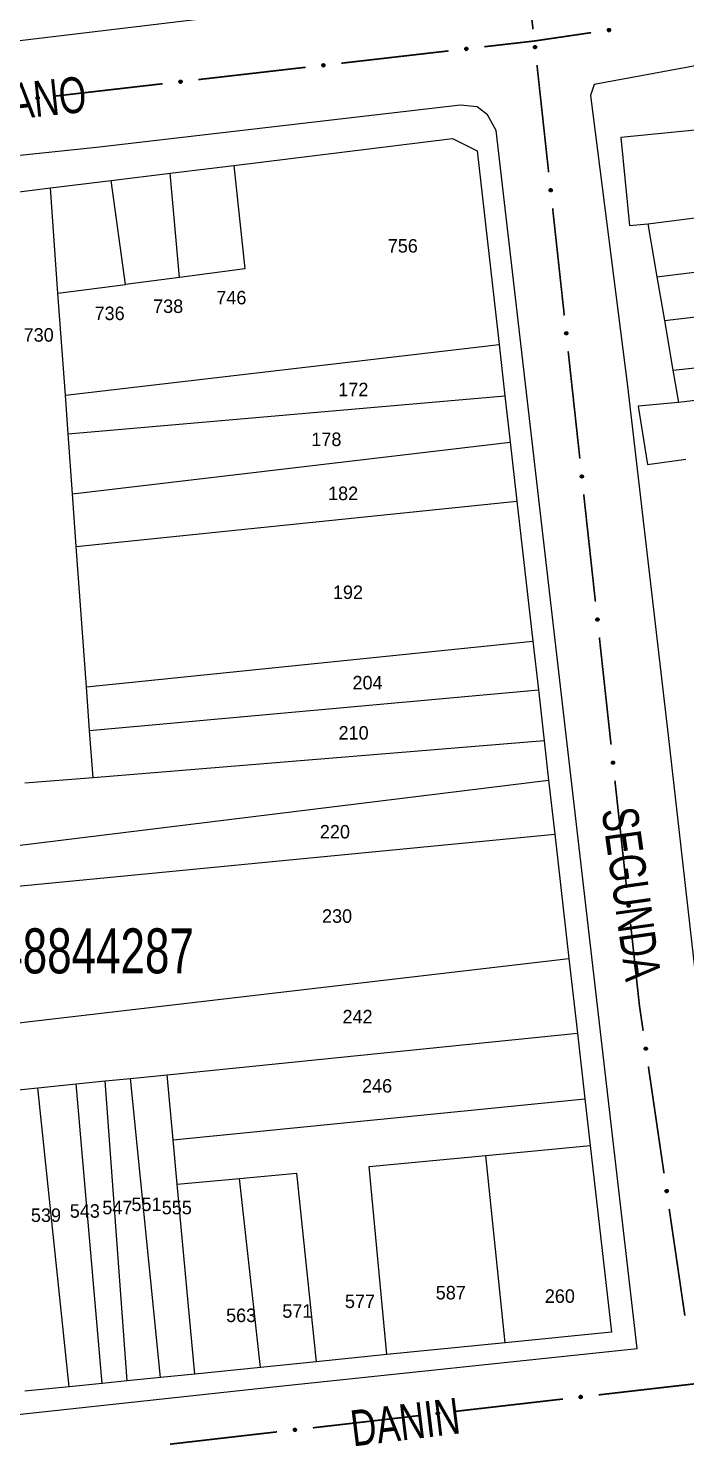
# Model space of a CAD drawing. Extents: x 203851 to 204958, y 4839055 to 4839989.
# Drawn here: x 204543.6 to 204616.7, y 4839664.6 to 4839821.8 of the extents above; entities that cross this region are included whole.
import ezdxf
from ezdxf.enums import TextEntityAlignment as Align

# ---------------------------------------------------------------- set-up
doc = ezdxf.new("R2010")
doc.units = 0
doc.header["$LTSCALE"] = 1.5
doc.header["$MEASUREMENT"] = 0
for name, color, linetype in [('CD_MALHA_LOTES', 7, 'CONTINUOUS'), ('CD_TXT_QUADRA', 2, 'CONTINUOUS'), ('RU-QUADRA', 210, 'CONTINUOUS'), ('SV-EIXO-RUA-PAV', 20, 'CONTINUOUS'), ('SV-RUA-PAVIM', 7, 'CONTINUOUS'), ('SV-TXT-RUA-PAV', 7, 'CONTINUOUS'), ('Th_NmrPort', 1, 'CONTINUOUS')]:
    doc.layers.add(name, color=color, linetype=linetype)
doc.styles.add('ARIAL', font='ARIAL.SHX')

msp = doc.modelspace()

# ---------------------------------------------------------------- linework, layer by layer
at = {"layer": 'CD_MALHA_LOTES', "linetype": 'Continuous', "flags": 128}
for points in [[(204621.18, 4839810.76), (204609.54, 4839809.62)], [(204566.49, 4839806.52), (204590.81, 4839809.52)], [(204590.81, 4839809.52), (204593.54, 4839808.14)], [(204593.54, 4839808.14), (204595.99, 4839786.62)], [(204609.54, 4839809.62), (204610.5, 4839799.83)], [(204552.83, 4839804.85), (204559.38, 4839805.65)], [(204559.38, 4839805.65), (204566.49, 4839806.52)], [(204560.45, 4839794.08), (204559.38, 4839805.65)], [(204566.49, 4839806.52), (204567.7, 4839795.04)], [(204538.15, 4839803.04), (204546.08, 4839804.02)], [(204546.08, 4839804.02), (204552.83, 4839804.85)], [(204546.92, 4839792.31), (204546.08, 4839804.02)], [(204554.42, 4839793.29), (204552.83, 4839804.85)], [(204612.53, 4839800.02), (204622.74, 4839801.32)], [(204610.5, 4839799.83), (204612.53, 4839800.02)], [(204612.53, 4839800.02), (204613.54, 4839794.12)], [(204613.54, 4839794.12), (204636.83, 4839797.04)], [(204560.45, 4839794.08), (204554.42, 4839793.29)], [(204567.7, 4839795.04), (204560.45, 4839794.08)], [(204613.54, 4839794.12), (204614.37, 4839789.27)], [(204546.92, 4839792.31), (204554.42, 4839793.29)], [(204547.74, 4839780.99), (204546.92, 4839792.31)], [(204614.37, 4839789.27), (204636.83, 4839791.93)], [(204614.37, 4839789.27), (204615.31, 4839783.75)], [(204547.74, 4839780.99), (204595.99, 4839786.62)], [(204595.99, 4839786.62), (204596.64, 4839780.9)], [(204615.31, 4839783.75), (204636.83, 4839786.03)], [(204615.31, 4839783.75), (204615.93, 4839780.17)], [(204636.83, 4839782.65), (204615.93, 4839780.17)], [(204548.05, 4839776.7), (204547.74, 4839780.99)], [(204548.05, 4839776.7), (204596.64, 4839780.9)], [(204596.64, 4839780.9), (204597.23, 4839775.77)], [(204615.93, 4839780.17), (204611.47, 4839779.77)], [(204611.47, 4839779.77), (204612.5, 4839773.28)], [(204548.53, 4839770.02), (204548.05, 4839776.7)], [(204548.53, 4839770.02), (204597.23, 4839775.77)], [(204597.23, 4839775.77), (204597.97, 4839769.21)], [(204612.5, 4839773.28), (204616.75, 4839773.88)], [(204548.96, 4839764.15), (204548.53, 4839770.02)], [(204548.96, 4839764.15), (204597.97, 4839769.21)], [(204597.97, 4839769.21), (204599.74, 4839753.66)], [(204550.09, 4839748.55), (204548.96, 4839764.15)], [(204550.09, 4839748.55), (204599.74, 4839753.66)], [(204599.74, 4839753.66), (204600.36, 4839748.24)], [(204550.44, 4839743.73), (204550.09, 4839748.55)], [(204550.44, 4839743.73), (204600.36, 4839748.24)], [(204600.36, 4839748.24), (204601.01, 4839742.57)], [(204550.82, 4839738.46), (204550.44, 4839743.73)], [(204601.01, 4839742.57), (204550.82, 4839738.46)], [(204601.01, 4839742.57), (204601.5, 4839738.21)], [(204530.62, 4839729.48), (204601.5, 4839738.21)], [(204550.82, 4839738.46), (204543.24, 4839737.85)], [(204601.5, 4839738.21), (204602.19, 4839732.2)], [(204531.68, 4839725.38), (204602.19, 4839732.2)], [(204602.19, 4839732.2), (204603.76, 4839718.39)], [(204535.53, 4839710.42), (204603.76, 4839718.39)], [(204603.76, 4839718.39), (204604.71, 4839710.08)], [(204559.06, 4839705.46), (204604.71, 4839710.08)], [(204604.71, 4839710.08), (204605.54, 4839702.76)], [(204544.66, 4839704.01), (204548.94, 4839704.44)], [(204548.94, 4839704.44), (204552.18, 4839704.77)], [(204551.82, 4839671.15), (204548.94, 4839704.44)], [(204552.18, 4839704.77), (204554.99, 4839705.05)], [(204554.63, 4839671.43), (204552.18, 4839704.77)], [(204554.99, 4839705.05), (204559.06, 4839705.46)], [(204558.33, 4839671.81), (204554.99, 4839705.05)], [(204559.72, 4839698.23), (204559.06, 4839705.46)], [(204540.32, 4839703.57), (204544.66, 4839704.01)], [(204548.16, 4839670.78), (204544.66, 4839704.01)], [(204559.72, 4839698.23), (204605.54, 4839702.76)], [(204605.54, 4839702.76), (204606.13, 4839697.57)], [(204560.18, 4839693.28), (204559.72, 4839698.23)], [(204594.5, 4839696.49), (204606.13, 4839697.57)], [(204606.13, 4839697.57), (204608.49, 4839676.85)], [(204581.55, 4839695.27), (204594.5, 4839696.49)], [(204583.49, 4839674.34), (204581.55, 4839695.27)], [(204596.67, 4839675.66), (204594.5, 4839696.49)], [(204560.18, 4839693.28), (204567.12, 4839693.92)], [(204567.12, 4839693.92), (204573.45, 4839694.52)], [(204569.44, 4839672.92), (204567.12, 4839693.92)], [(204573.45, 4839694.52), (204575.63, 4839673.55)], [(204562.13, 4839672.19), (204560.18, 4839693.28)], [(204608.49, 4839676.85), (204596.67, 4839675.66)], [(204596.67, 4839675.66), (204583.49, 4839674.34)], [(204575.63, 4839673.55), (204569.44, 4839672.92)], [(204583.49, 4839674.34), (204575.63, 4839673.55)], [(204554.63, 4839671.43), (204551.82, 4839671.15)], [(204558.33, 4839671.81), (204554.63, 4839671.43)], [(204562.13, 4839672.19), (204558.33, 4839671.81)], [(204569.44, 4839672.92), (204562.13, 4839672.19)], [(204548.16, 4839670.78), (204543.24, 4839670.29)], [(204551.82, 4839671.15), (204548.16, 4839670.78)]]:
    msp.add_lwpolyline(points, dxfattribs=at)
at = {"layer": 'RU-QUADRA', "linetype": 'Continuous', "flags": 128}
for points in [[(204621.18, 4839810.76), (204609.54, 4839809.62), (204610.5, 4839799.83), (204612.53, 4839800.02), (204613.54, 4839794.12), (204614.37, 4839789.27), (204615.31, 4839783.75), (204615.93, 4839780.17), (204611.47, 4839779.77), (204612.5, 4839773.28), (204616.75, 4839773.88)], [(204538.15, 4839803.04), (204546.08, 4839804.02), (204552.83, 4839804.85), (204559.38, 4839805.65), (204566.49, 4839806.52), (204590.81, 4839809.52), (204593.54, 4839808.14), (204595.99, 4839786.62), (204596.64, 4839780.9), (204597.23, 4839775.77), (204597.97, 4839769.21), (204599.74, 4839753.66), (204600.36, 4839748.24), (204601.01, 4839742.57), (204601.5, 4839738.21), (204602.19, 4839732.2), (204603.76, 4839718.39), (204604.71, 4839710.08), (204605.54, 4839702.76), (204606.13, 4839697.57), (204608.49, 4839676.85), (204596.67, 4839675.66), (204583.49, 4839674.34), (204575.63, 4839673.55), (204569.44, 4839672.92), (204562.13, 4839672.19), (204558.33, 4839671.81), (204554.63, 4839671.43), (204551.82, 4839671.15), (204548.16, 4839670.78), (204543.24, 4839670.29)]]:
    msp.add_lwpolyline(points, dxfattribs=at)
at = {"layer": 'SV-EIXO-RUA-PAV', "const_width": 0.18}
for points in [[(204598.35, 4839833.57), (204599.76, 4839821.65)], [(204599.91, 4839820.35), (204606.23, 4839821.28)], [(204578.44, 4839817.88), (204590.36, 4839819.25)], [(204594.33, 4839819.71), (204599.3, 4839820.28)], [(204599.3, 4839820.28), (204599.91, 4839820.35)], [(204600.2, 4839817.68), (204601.5, 4839805.75)], [(204562.54, 4839816.06), (204574.46, 4839817.43)], [(204546.64, 4839814.23), (204558.57, 4839815.6)], [(204601.94, 4839801.77), (204603.24, 4839789.84)], [(204603.67, 4839785.87), (204604.97, 4839773.94)], [(204605.4, 4839769.96), (204606.7, 4839758.03)], [(204607.14, 4839754.05), (204608.44, 4839742.13)], [(204608.87, 4839738.15), (204610.17, 4839726.22)], [(204610.61, 4839722.24), (204611.58, 4839713.3)], [(204611.58, 4839713.3), (204611.6, 4839713.13)], [(204611.6, 4839713.13), (204612.01, 4839710.33)], [(204612.59, 4839706.37), (204614.33, 4839694.5)], [(204614.91, 4839690.54), (204616.65, 4839678.67)], [(204607.06, 4839669.87), (204618.98, 4839671.24)], [(204591.16, 4839668.04), (204603.08, 4839669.41)], [(204575.27, 4839666.21), (204587.19, 4839667.58)], [(204559.37, 4839664.39), (204571.29, 4839665.76)]]:
    msp.add_lwpolyline(points, dxfattribs=at)
at = {"layer": 'SV-EIXO-RUA-PAV'}
for points in [[(204608.05, 4839821.66), (204608.08, 4839821.7), (204608.11, 4839821.73), (204608.14, 4839821.74), (204608.18, 4839821.75), (204608.21, 4839821.75), (204608.25, 4839821.75), (204608.29, 4839821.73), (204608.33, 4839821.7), (204608.35, 4839821.67), (204608.37, 4839821.63), (204608.38, 4839821.6), (204608.38, 4839821.57), (204608.37, 4839821.53), (204608.36, 4839821.49), (204608.33, 4839821.45), (204608.3, 4839821.42), (204608.26, 4839821.41), (204608.23, 4839821.4), (204608.19, 4839821.4), (204608.16, 4839821.4), (204608.12, 4839821.42), (204608.08, 4839821.45), (204608.05, 4839821.48), (204608.04, 4839821.51), (204608.03, 4839821.55), (204608.03, 4839821.58), (204608.03, 4839821.62), (204608.05, 4839821.66)], [(204592.19, 4839819.57), (204592.22, 4839819.61), (204592.25, 4839819.64), (204592.29, 4839819.65), (204592.32, 4839819.66), (204592.36, 4839819.66), (204592.39, 4839819.65), (204592.43, 4839819.64), (204592.47, 4839819.61), (204592.49, 4839819.57), (204592.51, 4839819.54), (204592.52, 4839819.5), (204592.52, 4839819.47), (204592.51, 4839819.43), (204592.49, 4839819.39), (204592.46, 4839819.36), (204592.43, 4839819.33), (204592.4, 4839819.32), (204592.36, 4839819.31), (204592.32, 4839819.31), (204592.29, 4839819.31), (204592.25, 4839819.33), (204592.21, 4839819.36), (204592.19, 4839819.4), (204592.17, 4839819.43), (204592.17, 4839819.46), (204592.17, 4839819.5), (204592.17, 4839819.54), (204592.19, 4839819.57)], [(204600.08, 4839819.82), (204600.12, 4839819.79), (204600.14, 4839819.76), (204600.16, 4839819.72), (204600.16, 4839819.69), (204600.16, 4839819.65), (204600.16, 4839819.62), (204600.14, 4839819.58), (204600.11, 4839819.54), (204600.07, 4839819.51), (204600.04, 4839819.5), (204600.01, 4839819.49), (204599.97, 4839819.49), (204599.94, 4839819.5), (204599.9, 4839819.52), (204599.86, 4839819.55), (204599.83, 4839819.58), (204599.82, 4839819.61), (204599.81, 4839819.65), (204599.81, 4839819.69), (204599.82, 4839819.72), (204599.84, 4839819.76), (204599.87, 4839819.8), (204599.9, 4839819.82), (204599.93, 4839819.84), (204599.97, 4839819.84), (204600, 4839819.84), (204600.04, 4839819.84), (204600.08, 4839819.82)], [(204576.29, 4839817.75), (204576.32, 4839817.79), (204576.36, 4839817.81), (204576.39, 4839817.83), (204576.43, 4839817.83), (204576.46, 4839817.84), (204576.5, 4839817.83), (204576.53, 4839817.81), (204576.57, 4839817.78), (204576.6, 4839817.75), (204576.62, 4839817.71), (204576.62, 4839817.68), (204576.62, 4839817.64), (204576.62, 4839817.61), (204576.6, 4839817.57), (204576.57, 4839817.53), (204576.53, 4839817.5), (204576.5, 4839817.49), (204576.47, 4839817.48), (204576.43, 4839817.48), (204576.39, 4839817.49), (204576.36, 4839817.51), (204576.32, 4839817.54), (204576.29, 4839817.57), (204576.28, 4839817.6), (204576.27, 4839817.64), (204576.27, 4839817.67), (204576.27, 4839817.71), (204576.29, 4839817.75)], [(204560.4, 4839815.92), (204560.43, 4839815.96), (204560.46, 4839815.99), (204560.5, 4839816), (204560.53, 4839816.01), (204560.57, 4839816.01), (204560.6, 4839816), (204560.64, 4839815.99), (204560.68, 4839815.96), (204560.7, 4839815.92), (204560.72, 4839815.89), (204560.73, 4839815.85), (204560.73, 4839815.82), (204560.72, 4839815.78), (204560.7, 4839815.74), (204560.67, 4839815.7), (204560.64, 4839815.68), (204560.61, 4839815.66), (204560.57, 4839815.66), (204560.53, 4839815.66), (204560.5, 4839815.66), (204560.46, 4839815.68), (204560.42, 4839815.71), (204560.4, 4839815.74), (204560.38, 4839815.78), (204560.38, 4839815.81), (204560.37, 4839815.85), (204560.38, 4839815.88), (204560.4, 4839815.92)], [(204544.5, 4839814.1), (204544.53, 4839814.14), (204544.57, 4839814.16), (204544.6, 4839814.18), (204544.63, 4839814.18), (204544.67, 4839814.18), (204544.71, 4839814.18), (204544.74, 4839814.16), (204544.78, 4839814.13), (204544.81, 4839814.1), (204544.82, 4839814.06), (204544.83, 4839814.03), (204544.83, 4839813.99), (204544.82, 4839813.96), (204544.81, 4839813.92), (204544.78, 4839813.88), (204544.74, 4839813.85), (204544.71, 4839813.84), (204544.67, 4839813.83), (204544.64, 4839813.83), (204544.6, 4839813.84), (204544.56, 4839813.86), (204544.53, 4839813.89), (204544.5, 4839813.92), (204544.49, 4839813.95), (204544.48, 4839813.99), (204544.48, 4839814.02), (204544.48, 4839814.06), (204544.5, 4839814.1)], [(204601.81, 4839803.91), (204601.85, 4839803.88), (204601.88, 4839803.85), (204601.89, 4839803.82), (204601.9, 4839803.78), (204601.9, 4839803.75), (204601.89, 4839803.71), (204601.88, 4839803.67), (204601.85, 4839803.63), (204601.81, 4839803.61), (204601.78, 4839803.59), (204601.74, 4839803.59), (204601.71, 4839803.59), (204601.67, 4839803.59), (204601.63, 4839803.61), (204601.59, 4839803.64), (204601.57, 4839803.68), (204601.55, 4839803.71), (204601.55, 4839803.74), (204601.55, 4839803.78), (204601.55, 4839803.82), (204601.57, 4839803.85), (204601.6, 4839803.89), (204601.63, 4839803.92), (204601.67, 4839803.93), (204601.7, 4839803.94), (204601.74, 4839803.94), (204601.77, 4839803.93), (204601.81, 4839803.91)], [(204603.55, 4839788.01), (204603.59, 4839787.98), (204603.61, 4839787.95), (204603.63, 4839787.91), (204603.63, 4839787.88), (204603.63, 4839787.84), (204603.63, 4839787.81), (204603.61, 4839787.77), (204603.58, 4839787.73), (204603.54, 4839787.7), (204603.51, 4839787.69), (204603.47, 4839787.68), (204603.44, 4839787.68), (204603.4, 4839787.69), (204603.37, 4839787.71), (204603.33, 4839787.74), (204603.3, 4839787.77), (204603.29, 4839787.8), (204603.28, 4839787.84), (204603.28, 4839787.87), (204603.29, 4839787.91), (204603.3, 4839787.95), (204603.34, 4839787.99), (204603.37, 4839788.01), (204603.4, 4839788.03), (204603.44, 4839788.03), (204603.47, 4839788.03), (204603.51, 4839788.03), (204603.55, 4839788.01)], [(204605.28, 4839772.1), (204605.32, 4839772.07), (204605.35, 4839772.04), (204605.36, 4839772), (204605.37, 4839771.97), (204605.37, 4839771.94), (204605.36, 4839771.9), (204605.34, 4839771.86), (204605.31, 4839771.82), (204605.28, 4839771.8), (204605.24, 4839771.78), (204605.21, 4839771.77), (204605.17, 4839771.77), (204605.14, 4839771.78), (204605.1, 4839771.8), (204605.06, 4839771.83), (204605.03, 4839771.86), (204605.02, 4839771.9), (204605.01, 4839771.93), (204605.01, 4839771.97), (204605.02, 4839772), (204605.04, 4839772.04), (204605.07, 4839772.08), (204605.1, 4839772.11), (204605.14, 4839772.12), (204605.17, 4839772.13), (204605.21, 4839772.13), (204605.24, 4839772.12), (204605.28, 4839772.1)], [(204607.02, 4839756.2), (204607.05, 4839756.17), (204607.08, 4839756.13), (204607.1, 4839756.1), (204607.1, 4839756.07), (204607.1, 4839756.03), (204607.09, 4839755.99), (204607.08, 4839755.96), (204607.05, 4839755.92), (204607.01, 4839755.89), (204606.98, 4839755.88), (204606.94, 4839755.87), (204606.91, 4839755.87), (204606.87, 4839755.88), (204606.83, 4839755.89), (204606.8, 4839755.92), (204606.77, 4839755.96), (204606.76, 4839755.99), (204606.75, 4839756.03), (204606.75, 4839756.06), (204606.76, 4839756.1), (204606.77, 4839756.14), (204606.8, 4839756.17), (204606.84, 4839756.2), (204606.87, 4839756.21), (204606.91, 4839756.22), (204606.94, 4839756.22), (204606.98, 4839756.22), (204607.02, 4839756.2)], [(204608.75, 4839740.29), (204608.79, 4839740.26), (204608.81, 4839740.23), (204608.83, 4839740.19), (204608.83, 4839740.16), (204608.84, 4839740.12), (204608.83, 4839740.09), (204608.81, 4839740.05), (204608.78, 4839740.01), (204608.75, 4839739.99), (204608.71, 4839739.97), (204608.68, 4839739.96), (204608.64, 4839739.96), (204608.61, 4839739.97), (204608.57, 4839739.99), (204608.53, 4839740.02), (204608.5, 4839740.05), (204608.49, 4839740.09), (204608.48, 4839740.12), (204608.48, 4839740.16), (204608.49, 4839740.19), (204608.51, 4839740.23), (204608.54, 4839740.27), (204608.57, 4839740.3), (204608.6, 4839740.31), (204608.64, 4839740.31), (204608.67, 4839740.32), (204608.71, 4839740.31), (204608.75, 4839740.29)], [(204610.48, 4839724.39), (204610.52, 4839724.36), (204610.55, 4839724.32), (204610.56, 4839724.29), (204610.57, 4839724.25), (204610.57, 4839724.22), (204610.56, 4839724.18), (204610.55, 4839724.14), (204610.52, 4839724.11), (204610.48, 4839724.08), (204610.45, 4839724.06), (204610.41, 4839724.06), (204610.38, 4839724.06), (204610.34, 4839724.07), (204610.3, 4839724.08), (204610.26, 4839724.11), (204610.24, 4839724.15), (204610.22, 4839724.18), (204610.22, 4839724.22), (204610.22, 4839724.25), (204610.22, 4839724.29), (204610.24, 4839724.33), (204610.27, 4839724.36), (204610.3, 4839724.39), (204610.34, 4839724.4), (204610.37, 4839724.41), (204610.41, 4839724.41), (204610.45, 4839724.4), (204610.48, 4839724.39)], [(204612.39, 4839708.51), (204612.43, 4839708.48), (204612.46, 4839708.44), (204612.47, 4839708.41), (204612.48, 4839708.38), (204612.48, 4839708.34), (204612.48, 4839708.31), (204612.46, 4839708.27), (204612.43, 4839708.23), (204612.4, 4839708.2), (204612.36, 4839708.18), (204612.33, 4839708.18), (204612.3, 4839708.17), (204612.26, 4839708.18), (204612.22, 4839708.2), (204612.18, 4839708.23), (204612.15, 4839708.26), (204612.14, 4839708.29), (204612.13, 4839708.33), (204612.13, 4839708.36), (204612.13, 4839708.4), (204612.15, 4839708.44), (204612.18, 4839708.48), (204612.21, 4839708.5), (204612.24, 4839708.52), (204612.28, 4839708.53), (204612.31, 4839708.53), (204612.35, 4839708.52), (204612.39, 4839708.51)], [(204614.71, 4839692.68), (204614.75, 4839692.65), (204614.78, 4839692.61), (204614.79, 4839692.58), (204614.8, 4839692.55), (204614.8, 4839692.51), (204614.8, 4839692.48), (204614.78, 4839692.44), (204614.75, 4839692.4), (204614.72, 4839692.37), (204614.69, 4839692.35), (204614.65, 4839692.34), (204614.62, 4839692.34), (204614.58, 4839692.35), (204614.54, 4839692.37), (204614.5, 4839692.4), (204614.47, 4839692.43), (204614.46, 4839692.46), (204614.45, 4839692.5), (204614.45, 4839692.53), (204614.46, 4839692.57), (204614.47, 4839692.61), (204614.5, 4839692.64), (204614.53, 4839692.67), (204614.57, 4839692.69), (204614.6, 4839692.69), (204614.64, 4839692.7), (204614.67, 4839692.69), (204614.71, 4839692.68)], [(204604.92, 4839669.73), (204604.95, 4839669.77), (204604.98, 4839669.8), (204605.01, 4839669.81), (204605.05, 4839669.82), (204605.08, 4839669.82), (204605.12, 4839669.81), (204605.16, 4839669.8), (204605.2, 4839669.77), (204605.22, 4839669.73), (204605.24, 4839669.7), (204605.24, 4839669.66), (204605.24, 4839669.63), (204605.24, 4839669.59), (204605.22, 4839669.55), (204605.19, 4839669.51), (204605.16, 4839669.49), (204605.12, 4839669.47), (204605.09, 4839669.47), (204605.05, 4839669.47), (204605.02, 4839669.47), (204604.98, 4839669.49), (204604.94, 4839669.52), (204604.91, 4839669.55), (204604.9, 4839669.59), (204604.89, 4839669.62), (204604.89, 4839669.66), (204604.9, 4839669.69), (204604.92, 4839669.73)], [(204589.02, 4839667.91), (204589.05, 4839667.94), (204589.08, 4839667.97), (204589.12, 4839667.99), (204589.15, 4839667.99), (204589.19, 4839667.99), (204589.22, 4839667.99), (204589.26, 4839667.97), (204589.3, 4839667.94), (204589.33, 4839667.9), (204589.34, 4839667.87), (204589.35, 4839667.84), (204589.35, 4839667.8), (204589.34, 4839667.76), (204589.32, 4839667.73), (204589.29, 4839667.69), (204589.26, 4839667.66), (204589.23, 4839667.65), (204589.19, 4839667.64), (204589.16, 4839667.64), (204589.12, 4839667.65), (204589.08, 4839667.66), (204589.04, 4839667.69), (204589.02, 4839667.73), (204589, 4839667.76), (204589, 4839667.8), (204589, 4839667.83), (204589, 4839667.87), (204589.02, 4839667.91)], [(204573.12, 4839666.08), (204573.15, 4839666.12), (204573.19, 4839666.14), (204573.22, 4839666.16), (204573.26, 4839666.16), (204573.29, 4839666.17), (204573.33, 4839666.16), (204573.37, 4839666.14), (204573.4, 4839666.11), (204573.43, 4839666.08), (204573.45, 4839666.04), (204573.45, 4839666.01), (204573.45, 4839665.97), (204573.45, 4839665.94), (204573.43, 4839665.9), (204573.4, 4839665.86), (204573.37, 4839665.83), (204573.33, 4839665.82), (204573.3, 4839665.81), (204573.26, 4839665.81), (204573.23, 4839665.82), (204573.19, 4839665.84), (204573.15, 4839665.87), (204573.12, 4839665.9), (204573.11, 4839665.93), (204573.1, 4839665.97), (204573.1, 4839666), (204573.11, 4839666.04), (204573.12, 4839666.08)]]:
    msp.add_lwpolyline(points, close=True, dxfattribs=at)
for points in [[(204608.03, 4839821.62), (204608.33, 4839821.7)], [(204608.03, 4839821.6), (204608.33, 4839821.68)], [(204608.03, 4839821.58), (204608.35, 4839821.67)], [(204608.03, 4839821.57), (204608.36, 4839821.65)], [(204608.03, 4839821.55), (204608.37, 4839821.63)], [(204608.03, 4839821.53), (204608.37, 4839821.61)], [(204608.04, 4839821.64), (204608.3, 4839821.71)], [(204608.04, 4839821.51), (204608.38, 4839821.6)], [(204608.05, 4839821.66), (204608.29, 4839821.73)], [(204608.05, 4839821.5), (204608.38, 4839821.58)], [(204608.05, 4839821.48), (204608.38, 4839821.57)], [(204608.06, 4839821.68), (204608.26, 4839821.74)], [(204608.07, 4839821.46), (204608.37, 4839821.55)], [(204608.08, 4839821.7), (204608.25, 4839821.75)], [(204608.08, 4839821.45), (204608.37, 4839821.53)], [(204608.09, 4839821.72), (204608.22, 4839821.75)], [(204608.1, 4839821.44), (204608.36, 4839821.51)], [(204608.11, 4839821.73), (204608.21, 4839821.75)], [(204608.12, 4839821.42), (204608.36, 4839821.49)], [(204608.14, 4839821.41), (204608.33, 4839821.47)], [(204608.16, 4839821.4), (204608.33, 4839821.45)], [(204608.18, 4839821.4), (204608.31, 4839821.43)], [(204608.19, 4839821.4), (204608.3, 4839821.42)], [(204592.17, 4839819.54), (204592.47, 4839819.61)], [(204592.17, 4839819.52), (204592.48, 4839819.59)], [(204592.17, 4839819.5), (204592.49, 4839819.57)], [(204592.17, 4839819.48), (204592.5, 4839819.56)], [(204592.17, 4839819.46), (204592.51, 4839819.54)], [(204592.17, 4839819.45), (204592.51, 4839819.52)], [(204592.17, 4839819.43), (204592.52, 4839819.5)], [(204592.18, 4839819.55), (204592.45, 4839819.62)], [(204592.18, 4839819.41), (204592.52, 4839819.49)], [(204592.19, 4839819.57), (204592.43, 4839819.64)], [(204592.19, 4839819.4), (204592.52, 4839819.47)], [(204592.2, 4839819.38), (204592.51, 4839819.45)], [(204592.21, 4839819.59), (204592.4, 4839819.64)], [(204592.21, 4839819.36), (204592.51, 4839819.43)], [(204592.22, 4839819.61), (204592.39, 4839819.65)], [(204592.24, 4839819.63), (204592.37, 4839819.66)], [(204592.24, 4839819.35), (204592.5, 4839819.41)], [(204592.25, 4839819.64), (204592.36, 4839819.66)], [(204592.25, 4839819.33), (204592.49, 4839819.39)], [(204592.28, 4839819.33), (204592.47, 4839819.37)], [(204592.29, 4839819.31), (204592.46, 4839819.36)], [(204592.31, 4839819.31), (204592.44, 4839819.34)], [(204592.32, 4839819.31), (204592.43, 4839819.33)], [(204599.81, 4839819.69), (204599.83, 4839819.58)], [(204599.82, 4839819.72), (204599.86, 4839819.55)], [(204599.82, 4839819.7), (204599.84, 4839819.57)], [(204599.83, 4839819.74), (204599.88, 4839819.54)], [(204599.84, 4839819.76), (204599.9, 4839819.52)], [(204599.85, 4839819.77), (204599.92, 4839819.51)], [(204599.87, 4839819.8), (204599.94, 4839819.5)], [(204599.88, 4839819.81), (204599.95, 4839819.5)], [(204599.9, 4839819.82), (204599.97, 4839819.49)], [(204599.92, 4839819.83), (204599.99, 4839819.49)], [(204599.93, 4839819.84), (204600.01, 4839819.49)], [(204599.95, 4839819.84), (204600.02, 4839819.5)], [(204599.97, 4839819.84), (204600.04, 4839819.5)], [(204599.99, 4839819.84), (204600.06, 4839819.51)], [(204600, 4839819.84), (204600.07, 4839819.51)], [(204600.02, 4839819.84), (204600.09, 4839819.53)], [(204600.04, 4839819.84), (204600.11, 4839819.54)], [(204600.06, 4839819.83), (204600.12, 4839819.56)], [(204600.08, 4839819.82), (204600.14, 4839819.58)], [(204600.1, 4839819.8), (204600.15, 4839819.61)], [(204600.12, 4839819.79), (204600.16, 4839819.62)], [(204600.13, 4839819.77), (204600.16, 4839819.64)], [(204600.14, 4839819.76), (204600.16, 4839819.65)], [(204576.27, 4839817.71), (204576.57, 4839817.78)], [(204576.27, 4839817.67), (204576.6, 4839817.75)], [(204576.27, 4839817.66), (204576.6, 4839817.73)], [(204576.27, 4839817.64), (204576.62, 4839817.71)], [(204576.28, 4839817.69), (204576.58, 4839817.76)], [(204576.28, 4839817.62), (204576.62, 4839817.69)], [(204576.28, 4839817.6), (204576.62, 4839817.68)], [(204576.29, 4839817.75), (204576.53, 4839817.81)], [(204576.29, 4839817.73), (204576.55, 4839817.8)], [(204576.29, 4839817.59), (204576.62, 4839817.66)], [(204576.29, 4839817.57), (204576.62, 4839817.64)], [(204576.31, 4839817.77), (204576.51, 4839817.82)], [(204576.31, 4839817.55), (204576.61, 4839817.62)], [(204576.32, 4839817.79), (204576.5, 4839817.83)], [(204576.32, 4839817.54), (204576.62, 4839817.61)], [(204576.34, 4839817.8), (204576.47, 4839817.83)], [(204576.34, 4839817.52), (204576.6, 4839817.59)], [(204576.36, 4839817.81), (204576.46, 4839817.84)], [(204560.43, 4839815.96), (204560.6, 4839816)], [(204560.45, 4839815.98), (204560.57, 4839816)], [(204560.46, 4839815.99), (204560.57, 4839816.01)], [(204576.36, 4839817.51), (204576.6, 4839817.57)], [(204576.38, 4839817.5), (204576.58, 4839817.55)], [(204576.39, 4839817.49), (204576.57, 4839817.53)], [(204576.42, 4839817.49), (204576.54, 4839817.52)], [(204576.43, 4839817.48), (204576.53, 4839817.5)], [(204560.37, 4839815.85), (204560.7, 4839815.92)], [(204560.38, 4839815.88), (204560.68, 4839815.96)], [(204560.38, 4839815.87), (204560.69, 4839815.94)], [(204560.38, 4839815.83), (204560.71, 4839815.91)], [(204560.38, 4839815.81), (204560.72, 4839815.89)], [(204560.38, 4839815.8), (204560.72, 4839815.87)], [(204560.38, 4839815.78), (204560.73, 4839815.85)], [(204560.39, 4839815.9), (204560.66, 4839815.97)], [(204560.39, 4839815.76), (204560.72, 4839815.83)], [(204560.4, 4839815.92), (204560.64, 4839815.99)], [(204560.4, 4839815.74), (204560.73, 4839815.82)], [(204560.41, 4839815.73), (204560.72, 4839815.8)], [(204560.42, 4839815.94), (204560.61, 4839815.99)], [(204560.42, 4839815.71), (204560.72, 4839815.78)], [(204560.44, 4839815.7), (204560.71, 4839815.76)], [(204560.46, 4839815.68), (204560.7, 4839815.74)], [(204560.48, 4839815.68), (204560.68, 4839815.72)], [(204560.5, 4839815.66), (204560.67, 4839815.7)], [(204560.52, 4839815.66), (204560.65, 4839815.69)], [(204560.53, 4839815.66), (204560.64, 4839815.68)], [(204544.48, 4839814.06), (204544.78, 4839814.13)], [(204544.48, 4839814.02), (204544.81, 4839814.1)], [(204544.48, 4839814.01), (204544.81, 4839814.08)], [(204544.48, 4839813.99), (204544.82, 4839814.06)], [(204544.49, 4839814.08), (204544.76, 4839814.14)], [(204544.49, 4839814.04), (204544.79, 4839814.11)], [(204544.49, 4839813.97), (204544.83, 4839814.04)], [(204544.49, 4839813.95), (204544.83, 4839814.03)], [(204544.5, 4839814.1), (204544.74, 4839814.16)], [(204544.5, 4839813.94), (204544.83, 4839814.01)], [(204544.5, 4839813.92), (204544.83, 4839813.99)], [(204544.52, 4839814.12), (204544.72, 4839814.17)], [(204544.52, 4839813.9), (204544.82, 4839813.97)], [(204544.53, 4839814.14), (204544.71, 4839814.18)], [(204544.53, 4839813.89), (204544.82, 4839813.96)], [(204544.55, 4839814.15), (204544.68, 4839814.18)], [(204544.55, 4839813.87), (204544.81, 4839813.94)], [(204544.56, 4839813.86), (204544.81, 4839813.92)], [(204544.57, 4839814.16), (204544.67, 4839814.18)], [(204544.59, 4839813.85), (204544.78, 4839813.9)], [(204544.6, 4839813.84), (204544.78, 4839813.88)], [(204544.62, 4839813.84), (204544.75, 4839813.86)], [(204544.64, 4839813.83), (204544.74, 4839813.85)], [(204601.55, 4839803.82), (204601.59, 4839803.64)], [(204601.55, 4839803.79), (204601.58, 4839803.67)], [(204601.55, 4839803.78), (204601.57, 4839803.68)], [(204601.56, 4839803.83), (204601.61, 4839803.63)], [(204601.57, 4839803.85), (204601.63, 4839803.61)], [(204601.59, 4839803.87), (204601.65, 4839803.61)], [(204601.6, 4839803.89), (204601.67, 4839803.59)], [(204601.62, 4839803.9), (204601.69, 4839803.59)], [(204601.63, 4839803.92), (204601.71, 4839803.59)], [(204601.65, 4839803.92), (204601.72, 4839803.59)], [(204601.67, 4839803.93), (204601.74, 4839803.59)], [(204601.69, 4839803.93), (204601.76, 4839803.59)], [(204601.7, 4839803.94), (204601.78, 4839803.59)], [(204601.72, 4839803.93), (204601.79, 4839803.61)], [(204601.74, 4839803.94), (204601.81, 4839803.61)], [(204601.76, 4839803.93), (204601.83, 4839803.63)], [(204601.77, 4839803.93), (204601.85, 4839803.63)], [(204601.79, 4839803.92), (204601.86, 4839803.66)], [(204601.81, 4839803.91), (204601.88, 4839803.67)], [(204601.83, 4839803.9), (204601.88, 4839803.7)], [(204601.85, 4839803.88), (204601.89, 4839803.71)], [(204601.87, 4839803.87), (204601.89, 4839803.74)], [(204601.88, 4839803.85), (204601.9, 4839803.75)], [(204603.28, 4839787.89), (204603.31, 4839787.76)], [(204603.28, 4839787.87), (204603.3, 4839787.77)], [(204603.29, 4839787.91), (204603.33, 4839787.74)], [(204603.3, 4839787.95), (204603.37, 4839787.71)], [(204603.3, 4839787.92), (204603.34, 4839787.73)], [(204603.32, 4839787.96), (204603.38, 4839787.7)], [(204603.34, 4839787.99), (204603.4, 4839787.69)], [(204603.35, 4839788), (204603.42, 4839787.69)], [(204603.37, 4839788.01), (204603.44, 4839787.68)], [(204603.38, 4839788.02), (204603.46, 4839787.68)], [(204603.4, 4839788.03), (204603.47, 4839787.68)], [(204603.42, 4839788.03), (204603.49, 4839787.69)], [(204603.44, 4839788.03), (204603.51, 4839787.69)], [(204603.46, 4839788.03), (204603.53, 4839787.7)], [(204603.47, 4839788.03), (204603.54, 4839787.7)], [(204603.49, 4839788.03), (204603.56, 4839787.72)], [(204603.51, 4839788.03), (204603.58, 4839787.73)], [(204603.53, 4839788.02), (204603.59, 4839787.75)], [(204603.55, 4839788.01), (204603.61, 4839787.77)], [(204603.57, 4839787.99), (204603.62, 4839787.79)], [(204603.59, 4839787.98), (204603.63, 4839787.81)], [(204603.6, 4839787.96), (204603.63, 4839787.83)], [(204603.61, 4839787.95), (204603.63, 4839787.84)], [(204605.02, 4839772), (204605.06, 4839771.83)], [(204605.02, 4839771.98), (204605.05, 4839771.85)], [(204605.03, 4839772.02), (204605.08, 4839771.82)], [(204605.04, 4839772.04), (204605.1, 4839771.8)], [(204605.06, 4839772.06), (204605.12, 4839771.79)], [(204605.07, 4839772.08), (204605.14, 4839771.78)], [(204605.09, 4839772.09), (204605.15, 4839771.78)], [(204605.1, 4839772.11), (204605.17, 4839771.77)], [(204605.12, 4839772.11), (204605.19, 4839771.78)], [(204605.14, 4839772.12), (204605.21, 4839771.77)], [(204605.15, 4839772.12), (204605.22, 4839771.78)], [(204605.17, 4839772.13), (204605.24, 4839771.78)], [(204605.19, 4839772.12), (204605.26, 4839771.79)], [(204605.21, 4839772.13), (204605.28, 4839771.8)], [(204605.22, 4839772.12), (204605.3, 4839771.81)], [(204605.24, 4839772.12), (204605.31, 4839771.82)], [(204605.26, 4839772.11), (204605.33, 4839771.85)], [(204605.28, 4839772.1), (204605.34, 4839771.86)], [(204605.3, 4839772.09), (204605.35, 4839771.89)], [(204605.32, 4839772.07), (204605.36, 4839771.9)], [(204605.34, 4839772.05), (204605.36, 4839771.93)], [(204605.35, 4839772.04), (204605.37, 4839771.94)], [(204605.01, 4839771.97), (204605.03, 4839771.86)], [(204606.75, 4839756.08), (204606.78, 4839755.95)], [(204606.75, 4839756.06), (204606.77, 4839755.96)], [(204606.76, 4839756.1), (204606.8, 4839755.92)], [(204606.77, 4839756.14), (204606.83, 4839755.89)], [(204606.77, 4839756.11), (204606.81, 4839755.92)], [(204606.79, 4839756.15), (204606.85, 4839755.89)], [(204606.8, 4839756.17), (204606.87, 4839755.88)], [(204606.82, 4839756.19), (204606.89, 4839755.88)], [(204606.84, 4839756.2), (204606.91, 4839755.87)], [(204606.85, 4839756.2), (204606.93, 4839755.87)], [(204606.87, 4839756.21), (204606.94, 4839755.87)], [(204606.89, 4839756.21), (204606.96, 4839755.87)], [(204606.91, 4839756.22), (204606.98, 4839755.88)], [(204606.92, 4839756.22), (204607, 4839755.89)], [(204606.94, 4839756.22), (204607.01, 4839755.89)], [(204606.96, 4839756.21), (204607.03, 4839755.91)], [(204606.98, 4839756.22), (204607.05, 4839755.92)], [(204606.99, 4839756.21), (204607.06, 4839755.94)], [(204607.02, 4839756.2), (204607.08, 4839755.96)], [(204607.04, 4839756.18), (204607.08, 4839755.98)], [(204607.05, 4839756.17), (204607.09, 4839755.99)], [(204607.07, 4839756.15), (204607.1, 4839756.02)], [(204607.08, 4839756.13), (204607.1, 4839756.03)], [(204608.48, 4839740.16), (204608.5, 4839740.05)], [(204608.49, 4839740.19), (204608.53, 4839740.02)], [(204608.49, 4839740.17), (204608.52, 4839740.04)], [(204608.5, 4839740.21), (204608.55, 4839740.01)], [(204608.51, 4839740.23), (204608.57, 4839739.99)], [(204608.52, 4839740.25), (204608.59, 4839739.98)], [(204608.54, 4839740.27), (204608.61, 4839739.97)], [(204608.55, 4839740.28), (204608.62, 4839739.97)], [(204608.57, 4839740.3), (204608.64, 4839739.96)], [(204608.59, 4839740.3), (204608.66, 4839739.97)], [(204608.6, 4839740.31), (204608.68, 4839739.96)], [(204608.62, 4839740.31), (204608.69, 4839739.97)], [(204608.64, 4839740.31), (204608.71, 4839739.97)], [(204608.66, 4839740.31), (204608.73, 4839739.98)], [(204608.67, 4839740.32), (204608.75, 4839739.99)], [(204608.69, 4839740.31), (204608.76, 4839740)], [(204608.71, 4839740.31), (204608.78, 4839740.01)], [(204608.73, 4839740.3), (204608.79, 4839740.03)], [(204608.75, 4839740.29), (204608.81, 4839740.05)], [(204608.77, 4839740.27), (204608.82, 4839740.08)], [(204608.79, 4839740.26), (204608.83, 4839740.09)], [(204608.8, 4839740.24), (204608.83, 4839740.11)], [(204608.81, 4839740.23), (204608.84, 4839740.12)], [(204610.22, 4839724.29), (204610.26, 4839724.11)], [(204610.22, 4839724.27), (204610.25, 4839724.14)], [(204610.22, 4839724.25), (204610.24, 4839724.15)], [(204610.24, 4839724.33), (204610.3, 4839724.08)], [(204610.24, 4839724.3), (204610.28, 4839724.11)], [(204610.26, 4839724.34), (204610.32, 4839724.08)], [(204610.27, 4839724.36), (204610.34, 4839724.07)], [(204610.29, 4839724.37), (204610.36, 4839724.07)], [(204610.3, 4839724.39), (204610.38, 4839724.06)], [(204610.32, 4839724.39), (204610.39, 4839724.06)], [(204610.34, 4839724.4), (204610.41, 4839724.06)], [(204610.36, 4839724.4), (204610.43, 4839724.06)], [(204610.37, 4839724.41), (204610.45, 4839724.06)], [(204610.39, 4839724.41), (204610.46, 4839724.08)], [(204610.41, 4839724.41), (204610.48, 4839724.08)], [(204610.43, 4839724.4), (204610.5, 4839724.1)], [(204610.45, 4839724.4), (204610.52, 4839724.11)], [(204610.46, 4839724.39), (204610.53, 4839724.13)], [(204610.48, 4839724.39), (204610.55, 4839724.14)], [(204610.5, 4839724.37), (204610.55, 4839724.17)], [(204610.52, 4839724.36), (204610.56, 4839724.18)], [(204610.54, 4839724.34), (204610.56, 4839724.21)], [(204610.55, 4839724.32), (204610.57, 4839724.22)], [(204612.13, 4839708.4), (204612.18, 4839708.23)], [(204612.13, 4839708.38), (204612.16, 4839708.25)], [(204612.13, 4839708.36), (204612.15, 4839708.26)], [(204612.14, 4839708.41), (204612.2, 4839708.22)], [(204612.15, 4839708.44), (204612.22, 4839708.2)], [(204612.17, 4839708.45), (204612.24, 4839708.19)], [(204612.18, 4839708.48), (204612.26, 4839708.18)], [(204612.19, 4839708.49), (204612.27, 4839708.18)], [(204612.21, 4839708.5), (204612.3, 4839708.17)], [(204612.23, 4839708.51), (204612.31, 4839708.18)], [(204612.24, 4839708.52), (204612.33, 4839708.18)], [(204612.26, 4839708.52), (204612.34, 4839708.18)], [(204612.28, 4839708.53), (204612.36, 4839708.18)], [(204612.3, 4839708.52), (204612.38, 4839708.2)], [(204612.31, 4839708.53), (204612.4, 4839708.2)], [(204612.33, 4839708.52), (204612.41, 4839708.22)], [(204612.35, 4839708.52), (204612.43, 4839708.23)], [(204612.37, 4839708.51), (204612.44, 4839708.25)], [(204612.39, 4839708.51), (204612.46, 4839708.27)], [(204612.41, 4839708.49), (204612.47, 4839708.29)], [(204612.43, 4839708.48), (204612.48, 4839708.31)], [(204612.45, 4839708.46), (204612.48, 4839708.33)], [(204612.46, 4839708.44), (204612.48, 4839708.34)], [(204614.45, 4839692.55), (204614.49, 4839692.42)], [(204614.45, 4839692.53), (204614.47, 4839692.43)], [(204614.46, 4839692.57), (204614.5, 4839692.4)], [(204614.47, 4839692.61), (204614.54, 4839692.37)], [(204614.47, 4839692.58), (204614.52, 4839692.39)], [(204614.49, 4839692.62), (204614.56, 4839692.36)], [(204614.5, 4839692.64), (204614.58, 4839692.35)], [(204614.52, 4839692.66), (204614.6, 4839692.35)], [(204614.53, 4839692.67), (204614.62, 4839692.34)], [(204614.55, 4839692.68), (204614.63, 4839692.35)], [(204614.57, 4839692.69), (204614.65, 4839692.34)], [(204614.58, 4839692.69), (204614.67, 4839692.35)], [(204614.6, 4839692.69), (204614.69, 4839692.35)], [(204614.62, 4839692.69), (204614.7, 4839692.37)], [(204614.64, 4839692.7), (204614.72, 4839692.37)], [(204614.65, 4839692.69), (204614.74, 4839692.39)], [(204614.67, 4839692.69), (204614.75, 4839692.4)], [(204614.69, 4839692.68), (204614.77, 4839692.42)], [(204614.71, 4839692.68), (204614.78, 4839692.44)], [(204614.73, 4839692.66), (204614.79, 4839692.46)], [(204614.75, 4839692.65), (204614.8, 4839692.48)], [(204614.77, 4839692.63), (204614.8, 4839692.5)], [(204614.78, 4839692.61), (204614.8, 4839692.51)], [(204604.92, 4839669.73), (204605.16, 4839669.8)], [(204604.93, 4839669.75), (204605.13, 4839669.8)], [(204604.95, 4839669.77), (204605.12, 4839669.81)], [(204604.96, 4839669.79), (204605.09, 4839669.81)], [(204604.98, 4839669.8), (204605.08, 4839669.82)], [(204604.89, 4839669.66), (204605.22, 4839669.73)], [(204604.89, 4839669.62), (204605.24, 4839669.7)], [(204604.9, 4839669.69), (204605.2, 4839669.77)], [(204604.9, 4839669.68), (204605.2, 4839669.75)], [(204604.9, 4839669.64), (204605.22, 4839669.72)], [(204604.9, 4839669.61), (204605.24, 4839669.68)], [(204604.9, 4839669.59), (204605.24, 4839669.66)], [(204604.91, 4839669.71), (204605.17, 4839669.78)], [(204604.91, 4839669.57), (204605.24, 4839669.64)], [(204604.91, 4839669.55), (204605.24, 4839669.63)], [(204604.93, 4839669.54), (204605.24, 4839669.61)], [(204604.94, 4839669.52), (204605.24, 4839669.59)], [(204604.96, 4839669.51), (204605.23, 4839669.57)], [(204604.98, 4839669.49), (204605.22, 4839669.55)], [(204605, 4839669.49), (204605.2, 4839669.53)], [(204605.02, 4839669.47), (204605.19, 4839669.51)], [(204605.04, 4839669.47), (204605.17, 4839669.5)], [(204605.05, 4839669.47), (204605.16, 4839669.49)], [(204589, 4839667.87), (204589.3, 4839667.94)], [(204589, 4839667.85), (204589.31, 4839667.92)], [(204589, 4839667.83), (204589.33, 4839667.9)], [(204589, 4839667.81), (204589.33, 4839667.89)], [(204589, 4839667.8), (204589.34, 4839667.87)], [(204589, 4839667.78), (204589.34, 4839667.85)], [(204589, 4839667.76), (204589.35, 4839667.84)], [(204589.01, 4839667.88), (204589.28, 4839667.95)], [(204589.01, 4839667.74), (204589.35, 4839667.82)], [(204589.02, 4839667.91), (204589.26, 4839667.97)], [(204589.02, 4839667.73), (204589.35, 4839667.8)], [(204589.03, 4839667.71), (204589.34, 4839667.78)], [(204589.04, 4839667.93), (204589.23, 4839667.98)], [(204589.04, 4839667.69), (204589.34, 4839667.76)], [(204589.05, 4839667.94), (204589.22, 4839667.99)], [(204589.07, 4839667.96), (204589.2, 4839667.99)], [(204589.07, 4839667.68), (204589.33, 4839667.74)], [(204589.08, 4839667.97), (204589.19, 4839667.99)], [(204589.08, 4839667.66), (204589.32, 4839667.73)], [(204589.11, 4839667.66), (204589.3, 4839667.71)], [(204589.12, 4839667.65), (204589.29, 4839667.69)], [(204589.14, 4839667.64), (204589.27, 4839667.67)], [(204589.16, 4839667.64), (204589.26, 4839667.66)], [(204573.1, 4839666), (204573.43, 4839666.08)], [(204573.1, 4839665.97), (204573.45, 4839666.04)], [(204573.11, 4839666.04), (204573.4, 4839666.11)], [(204573.11, 4839666.02), (204573.41, 4839666.09)], [(204573.11, 4839665.99), (204573.43, 4839666.06)], [(204573.11, 4839665.95), (204573.45, 4839666.02)], [(204573.11, 4839665.93), (204573.45, 4839666.01)], [(204573.12, 4839666.08), (204573.37, 4839666.14)], [(204573.12, 4839666.06), (204573.38, 4839666.13)], [(204573.12, 4839665.92), (204573.45, 4839665.99)], [(204573.12, 4839665.9), (204573.45, 4839665.97)], [(204573.14, 4839666.1), (204573.34, 4839666.15)], [(204573.14, 4839665.88), (204573.45, 4839665.95)], [(204573.15, 4839666.12), (204573.33, 4839666.16)], [(204573.15, 4839665.87), (204573.45, 4839665.94)], [(204573.17, 4839666.13), (204573.3, 4839666.16)], [(204573.17, 4839665.85), (204573.43, 4839665.92)], [(204573.19, 4839666.14), (204573.29, 4839666.17)], [(204573.19, 4839665.84), (204573.43, 4839665.9)], [(204573.21, 4839665.83), (204573.41, 4839665.88)], [(204573.23, 4839665.82), (204573.4, 4839665.86)], [(204573.25, 4839665.82), (204573.38, 4839665.85)], [(204573.26, 4839665.81), (204573.37, 4839665.83)]]:
    msp.add_lwpolyline(points, dxfattribs=at)
at = {"layer": 'SV-RUA-PAVIM', "linetype": 'Continuous'}
for points in [[(204586.37, 4839897.53, 7.38), (204589.07, 4839873.69, 7.16), (204593.55, 4839832.6, 7.16), (204593.56, 4839832.52, 7.16), (204594.17, 4839827.76, 7.25), (204592.79, 4839826.42, 7.25), (204542.97, 4839820.39, 10.68), (204477.2, 4839812.91, 12.98), (204473.27, 4839816.61, 12.94), (204473.27, 4839816.63, 12.94), (204471.45, 4839831.8, 12.89), (204471.26, 4839833.49, 12.89), (204464.72, 4839892.18, 12.99), (204464.15, 4839897.53, 12.99)], [(204636.83, 4839821.27, 5.81), (204626.06, 4839819.1, 5.81), (204606.56, 4839815.5, 7.11), (204606.17, 4839814.3, 7.11), (204610.27, 4839781.97, 8.42), (204614.8, 4839743.17, 9.45), (204621.42, 4839684.71, 9.65), (204621.85, 4839681.32, 9.65), (204622.32, 4839679.11, 9.65), (204623.28, 4839677.96, 9.65), (204624.61, 4839677.13, 9.65), (204625.77, 4839676.96, 9.65), (204627.72, 4839677.06, 9.65), (204636.83, 4839678.09, 8.13)]]:
    msp.add_polyline3d(points, dxfattribs=at)
msp.add_polyline3d([(204611.34, 4839675.01, 10.51), (204595.67, 4839810.39, 8.32), (204594.7, 4839812.16, 8.05), (204593.54, 4839813.05, 7.77), (204591.7, 4839813.2, 7.77), (204551.19, 4839808.53, 10.44), (204478.13, 4839800.87, 13.02), (204476.15, 4839800.15, 13.06), (204474.99, 4839798.75, 13.05), (204474.99, 4839798.74, 13.05), (204474.19, 4839796.88, 12.98), (204474.4, 4839795.04, 12.9), (204474.4, 4839795.07, 12.9), (204483.31, 4839711.54, 11.16), (204488, 4839665.46, 10.52), (204487.99, 4839665.46, 10.52), (204489.09, 4839663.14, 10.5), (204490.28, 4839662.2, 10.5), (204492.39, 4839662.28, 10.5), (204570.52, 4839670.72, 10.34)], close=True, dxfattribs=at)

# ---------------------------------------------------------------- texts
at = {"layer": 'CD_TXT_QUADRA', "style": 'ARIAL', "width": 0.7}
msp.add_text('348844287', height=5, dxfattribs=at).set_placement((204537.56, 4839716.72))
at = {"layer": 'SV-TXT-RUA-PAV', "style": 'ARIAL', "width": 0.7}
for s, rotation, p in [('CIPRIANO', 6, (204531.44, 4839810.52)), ('SEGUNDA', 278, (204607.38, 4839734.86)), ('DANIN', 7, (204579.75, 4839664.13))]:
    msp.add_text(s, height=4, rotation=rotation, dxfattribs=at).set_placement(p)
at = {"layer": 'Th_NmrPort', "color": 1}
for s, p in [('756', (204583.6, 4839797.58)), ('746', (204564.53, 4839791.83)), ('736', (204550.99, 4839790.08)), ('738', (204557.5, 4839790.87)), ('730', (204543.1, 4839787.68)), ('172', (204578.1, 4839781.61)), ('178', (204575.1, 4839776.08)), ('182', (204576.96, 4839770.07)), ('192', (204577.5, 4839759.08)), ('204', (204579.68, 4839749.03)), ('210', (204578.13, 4839743.45)), ('220', (204576.05, 4839732.46)), ('230', (204576.29, 4839723.09)), ('242', (204578.57, 4839711.91)), ('246', (204580.74, 4839704.22)), ('539', (204543.91, 4839689.84)), ('543', (204548.23, 4839690.31)), ('547', (204551.85, 4839690.69)), ('551', (204555.09, 4839691.05)), ('555', (204558.46, 4839690.69)), ('577', (204578.84, 4839680.27)), ('587', (204588.94, 4839681.23)), ('260', (204601.07, 4839680.85)), ('563', (204565.62, 4839678.71)), ('571', (204571.87, 4839679.19))]:
    msp.add_text(s, height=1.5, dxfattribs=at).set_placement(p, align=Align.MIDDLE_LEFT)

doc.saveas('drawing.dxf')
